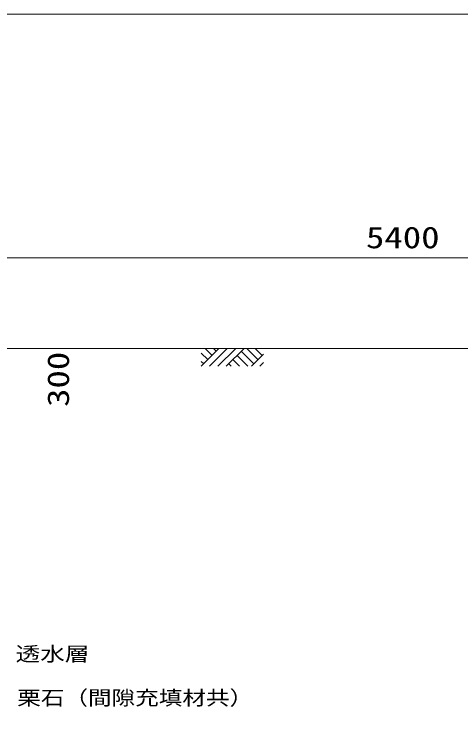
# Model space of a CAD drawing. Units: millimetres, scale not verified. Extents: x -8400 to 126000, y -5940 to 5940.
# Drawn here: x -5539 to -3269, y 2307 to 5940 of the extents above; entities that cross this region are included whole.
import ezdxf
from ezdxf.enums import TextEntityAlignment as Align

# ---------------------------------------------------------------- set-up
doc = ezdxf.new("R2010")
doc.units = ezdxf.units.MM
doc.header["$LTSCALE"] = 40
doc.layers.add('1-0_0', color=134, linetype='Continuous', lineweight=18)
doc.styles.add('ＭＳ ゴシック', font='')
doc.styles.get('ＭＳ ゴシック').set_extended_font_data('MS Gothic')

msp = doc.modelspace()

# ---------------------------------------------------------------- linework, layer by layer
at = {"layer": '1-0_0', "color": 2}
msp.add_line((-6210.56, 4702.19), (-900.56, 4702.19), dxfattribs=at)
at = {"layer": '1-0_0'}
for p, q in [((-6255.56, 4240), (-855.56, 4240)), ((-4498.24, 4240), (-4588.24, 4150)), ((-4588.24, 4217.55), (-4554.47, 4183.78)), ((-4568.26, 4240), (-4533.25, 4204.99)), ((-4455.81, 4240), (-4545.81, 4150)), ((-4525.83, 4240), (-4512.03, 4226.21)), ((-4413.38, 4240), (-4503.38, 4150)), ((-4370.95, 4240), (-4460.95, 4150)), ((-4384.74, 4226.21), (-4321.09, 4162.56)), ((-4356.09, 4240), (-4299.87, 4183.78)), ((-4313.66, 4240), (-4278.65, 4204.99)), ((-4427.17, 4183.78), (-4393.39, 4150)), ((-4405.95, 4204.99), (-4350.96, 4150)), ((-4271.23, 4212.42), (-4333.65, 4150)), ((-4588.24, 4175.12), (-4575.68, 4162.56)), ((-4448.39, 4162.56), (-4435.83, 4150)), ((-4271.23, 4169.99), (-4291.21, 4150))]:
    msp.add_line(p, q, dxfattribs=at)
msp.add_lwpolyline([(-8400, 5940), (8400, 5940), (8400, -5940), (-8400, -5940)], close=True, dxfattribs=at)

# ---------------------------------------------------------------- texts
at = {"layer": '1-0_0', "color": 2, "style": 'ＭＳ ゴシック', "width": 1.25}
msp.add_text('5400', height=110, dxfattribs=at).set_placement((-3750.87, 4717.19), align=Align.BOTTOM_LEFT)
msp.add_text('300', height=110, rotation=90, dxfattribs=at).set_placement((-5227.7, 3943.43), align=Align.BOTTOM_LEFT)
at = {"layer": '1-0_0', "style": 'ＭＳ ゴシック'}
for s, width, p in [('透水層', 1.25, (-5532.16, 2628.9)), ('栗石（間隙充填材共）', 1.2, (-5524.24, 2405.63))]:
    msp.add_text(s, height=73.31, dxfattribs=dict(at, width=width)).set_placement(p, align=Align.BOTTOM_LEFT)

doc.saveas('drawing.dxf')
